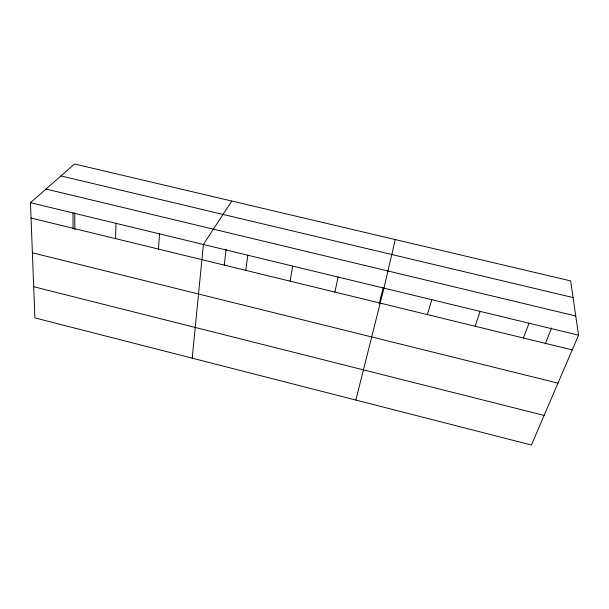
<?xml version="1.0" encoding="UTF-8"?>
<svg xmlns="http://www.w3.org/2000/svg" width="609" height="609" viewBox="0 0 609 609"><rect width="100%" height="100%" fill="white"/><g stroke="black" fill="none" stroke-linecap="round" stroke-linejoin="round"><path stroke-width="0.91" d="M115.573 238.629L115.999 223.358M158.507 249.096L159.467 233.871M192.216 358.176L203.398 244.491L231.77 201.039M224.264 265.197L226.114 249.393M245.77 270.358L247.81 255.224M290.097 281.16L292.701 266.08M334.912 292.076L338.086 277.057M395.249 239.565L383.974 288.148L355.839 400.06M379.125 303.906L383.267 287.379M427.404 314.617L431.789 299.704M475.134 326.241L480.143 311.397M523.405 338.003L529.061 323.227M545.238 343.826L551.617 328.007M578.55 335.186L531.413 445.012L34.888 317.898L30.45 202.675L74.542 163.988L570.633 280.886L578.55 335.186L30.45 202.675M60.938 175.925L573.061 297.565M45.979 189.049L575.749 315.987M31.044 218.037L572.232 349.901M32.376 252.811L557.973 383.137M33.685 286.717L544.119 415.422M72.996 212.967L73.088 228.276M74.755 212.815L74.823 229.73"/></g></svg>
